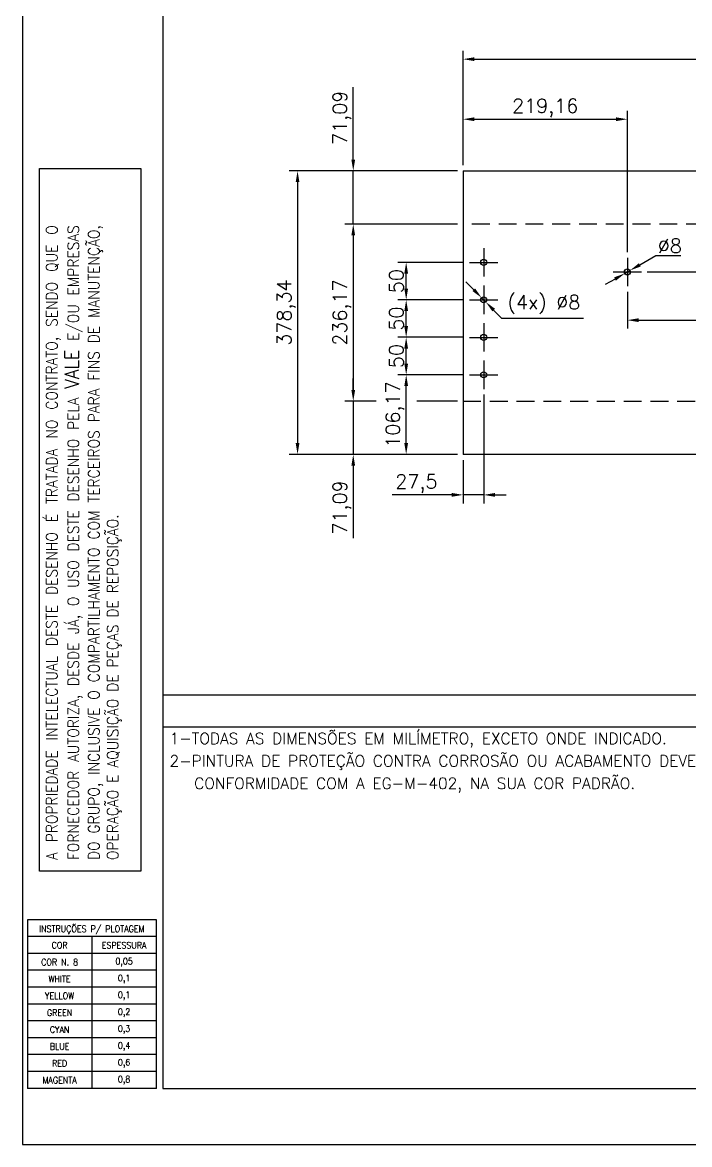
# Model space of a CAD drawing. Header units: metres. Extents: x 0 to 6307, y 0 to 4455.
# Drawn here: x 0 to 890, y 0 to 1497 of the extents above; entities that cross this region are included whole.
import ezdxf
from ezdxf.enums import TextEntityAlignment as Align

# ---------------------------------------------------------------- set-up
doc = ezdxf.new("R2010")
doc.units = ezdxf.units.M
doc.header["$LTSCALE"] = 7.5
doc.linetypes.add('CENTER2', pattern=[28.575, 19.05, -3.175, 3.175, -3.175])
doc.linetypes.add('HIDDEN2', pattern=[4.7625, 3.175, -1.5875])
for name, color, linetype in [('FRL4', 4, 'Continuous'), ('FRL5', 5, 'Continuous'), ('FRL6', 6, 'Continuous'), ('FRL7', 7, 'Continuous'), ('FRR120', 5, 'Continuous'), ('FRR140', 5, 'Continuous'), ('FRR175', 1, 'Continuous'), ('FRR80', 3, 'Continuous'), ('SC1', 7, 'CENTER2'), ('SDM', 7, 'Continuous'), ('SL4', 4, 'Continuous'), ('SR80', 3, 'Continuous'), ('ST1', 7, 'HIDDEN2')]:
    doc.layers.add(name, color=color, linetype=linetype)
doc.styles.add('R120', font='simplex.shx', dxfattribs={"height": 3})
doc.styles.add('R140', font='simplex.shx', dxfattribs={"height": 3.5})
doc.styles.add('R80', font='simplex.shx', dxfattribs={"height": 2})
doc.styles.add('ROMANS', font='ROMANS.SHX')
doc.dimstyles.new('7.5___1-7.5', dxfattribs={"dimscale": 7.5, "dimtxt": 2.5, "dimasz": 2, "dimexe": 1.5, "dimexo": 1, "dimgap": 0.5, "dimtad": 1, "dimzin": 12, "dimtxsty": 'ROMANS', "dimcen": 0, "dimclrd": 256, "dimclre": 256, "dimclrt": 3, "dimazin": 3, "dimtfac": 1, "dimtmove": 0, "dimatfit": 0, "dimfxl": 1, "dimlwd": -1, "dimlwe": -1, "dimarcsym": 0})
doc.dimstyles.new('7.5___1-7.5$3', dxfattribs={"dimscale": 7.5, "dimtxt": 2.5, "dimasz": 2, "dimexe": 1.5, "dimexo": 1, "dimgap": 0.5, "dimtad": 1, "dimtoh": 1, "dimzin": 12, "dimtxsty": 'ROMANS', "dimcen": 0, "dimclrd": 256, "dimclre": 256, "dimclrt": 3, "dimazin": 3, "dimtfac": 1, "dimtmove": 0, "dimatfit": 0, "dimfxl": 1, "dimlwd": -1, "dimlwe": -1, "dimarcsym": 0})

# ---------------------------------------------------------------- blocks, each defined once
blk = doc.blocks.new('A1')
blk.add_lwpolyline([(3.06, 173.62), (21.06, 173.62), (21.06, 48.62), (3.06, 48.62)], close=True)
at = {"layer": 'FRL4', "linetype": 'Continuous'}
blk.add_line((25, 74.3), (471, 74.3), dxfattribs=at)
at = {"layer": 'FRL5'}
blk.add_line((25, 80), (831, 80), dxfattribs=at)
at = {"layer": 'FRL6', "linetype": 'Continuous'}
for p, q in [((25, 584), (25, 10)), ((25, 10), (831, 10))]:
    blk.add_line(p, q, dxfattribs=at)
at = {"layer": 'FRL7', "linetype": 'Continuous'}
for p, q in [((0, 594), (0, 0)), ((0, 0), (841, 0))]:
    blk.add_line(p, q, dxfattribs=at)
at = {"layer": 'FRL7'}
for p, q in [((23.82, 40), (0.87, 40)), ((23.82, 37), (0.87, 37)), ((12.34, 37), (12.34, 10)), ((23.82, 34), (0.87, 34)), ((23.82, 31), (0.87, 31)), ((23.82, 28), (0.87, 28)), ((23.82, 25), (0.87, 25)), ((23.82, 22), (0.87, 22)), ((23.82, 19), (0.87, 19)), ((23.82, 16), (0.87, 16)), ((23.82, 13), (0.87, 13)), ((23.82, 10), (0.87, 10))]:
    blk.add_line(p, q, dxfattribs=at)
for points in [[(0.87, 40), (0.87, 10)], [(23.82, 10), (23.82, 40)]]:
    blk.add_lwpolyline(points, dxfattribs=at)
at = {"layer": 'FRL7', "style": 'ROMANS', "width": 0.9}
for s, height, p in [('INSTRUÇÕES P/ PLOTAGEM', 1.1474, (12.34, 38.33)), ('COR', 1.147, (6.61, 35.45)), ('ESPESSURA', 1.147, (18.08, 35.45)), ('COR N. 8', 1.147, (6.61, 32.45)), ('0,05', 1.147, (18.08, 32.45)), ('WHITE', 1.147, (6.61, 29.45)), ('0,1', 1.147, (18.08, 29.45)), ('YELLOW', 1.147, (6.61, 26.45)), ('0,1', 1.147, (18.08, 26.45)), ('GREEN', 1.147, (6.61, 23.45)), ('0,2', 1.147, (18.08, 23.45)), ('CYAN', 1.147, (6.61, 20.45)), ('0,3', 1.147, (18.08, 20.45)), ('BLUE', 1.147, (6.61, 17.45)), ('0,4', 1.147, (18.08, 17.45)), ('RED', 1.147, (6.61, 14.45)), ('0,6', 1.147, (18.08, 14.45)), ('MAGENTA', 1.147, (6.61, 11.45)), ('0,8', 1.147, (18.08, 11.45))]:
    blk.add_text(s, height=height, dxfattribs=at).set_placement(p, align=Align.MIDDLE)
at = {"layer": 'FRR120', "style": 'R120'}
for tag, p in [('FASE_DO_PROJETO', (659, 46.29)), ('ÁREA_E/OU_SUBÁREA', (659, 40.79)), ('TÍTULO_DO_DESENHO', (659, 35.29)), ('SUBTÍTULO_1_DO_DESENHO', (659, 29.79)), ('SUBTÍTULO_2_DO_DESENHO', (659, 24.29))]:
    blk.add_attdef(tag, p, '', height=3, dxfattribs=at)
at = {"layer": 'FRR140', "style": 'R140', "width": 0.91}
for tag, p in [('ESCALA', (671, 14.35)), ('REVISÃO', (823.5, 14.68))]:
    blk.add_attdef(tag, text='', height=3.5, dxfattribs=at).set_placement(p, align=Align.MIDDLE)
for tag, p in [('NÚMERO_DA_CONTRATADA', (687.72, 12.6)), ('NUMERO_VALE', (752.89, 12.6))]:
    blk.add_attdef(tag, p, '', height=3.5, dxfattribs=at)
at = {"layer": 'FRR175', "style": 'R120'}
for tag, p in [('CLASSIFICAÇÃO', (811.83, 67.73)), ('PROJETO', (716.31, 53.59)), ('N_PROJ_SE', (793.5, 53.59)), ('N_CONTRATO', (796.97, 47.3))]:
    blk.add_attdef(tag, text='', height=3, dxfattribs=at).set_placement(p, align=Align.MIDDLE_CENTER)
at = {"layer": 'FRR80', "insert": (4.21, 50.61), "char_height": 2, "width": 122.3537, "attachment_point": 1, "rotation": 90, "style": 'R80'}
blk.add_mtext('\\pxqj;{\\W0.9;A PROPRIEDADE INTELECTUAL DESTE DESENHO É TRATADA NO CONTRATO, SENDO QUE O FORNECEDOR AUTORIZA, DESDE JÁ, O USO DESTE DESENHO PELA \\H1.25x;\\C4;VALE\\H0.8x;\\C256; E/OU EMPRESAS DO GRUPO, INCLUSIVE O COMPARTILHAMENTO COM TERCEIROS PARA FINS DE MANUTENÇÃO, OPERAÇÃO E AQUISIÇÃO DE PEÇAS DE REPOSIÇÃO.}', dxfattribs=at)
at = {"layer": 'FRR80', "style": 'R80'}
for tag, p in [('8A_REV', (476, 77.07)), ('EMIS.', (486, 77.07)), ('PROJ.', (585, 77.07)), ('DES.', (597, 77.07)), ('VER.', (609, 77.07)), ('APR.', (621, 77.07)), ('AUT.', (633.01, 77.07)), ('7A_REV', (476, 71.37)), ('EMIS.', (486, 71.37)), ('PROJ.', (585, 71.37)), ('DES.', (597, 71.37)), ('VER.', (609, 71.37)), ('APR.', (621, 71.37)), ('AUT.', (633.01, 71.37)), ('6A_REV', (476, 65.67)), ('EMIS.', (486, 65.67)), ('PROJ.', (585, 65.67)), ('DES.', (597, 65.67)), ('VER.', (609, 65.67)), ('APR.', (621, 65.67)), ('AUT.', (633.01, 65.67)), ('5A_REV', (476, 59.97)), ('EMIS.', (486, 59.97)), ('PROJ.', (585, 59.97)), ('DES.', (597, 59.97)), ('VER.', (609, 59.97)), ('APR.', (621, 59.97)), ('AUT.', (633.01, 59.97)), ('4A_REV', (476, 54.27)), ('EMIS.', (486, 54.27)), ('PROJ.', (585, 54.27)), ('DES.', (597, 54.27)), ('VER.', (609, 54.27)), ('APR.', (621, 54.27)), ('AUT.', (633.01, 54.27)), ('3A_REV', (476, 48.57)), ('EMIS.', (486, 48.57)), ('PROJ.', (585, 48.57)), ('DES.', (597, 48.57)), ('VER.', (609, 48.57)), ('APR.', (621, 48.57)), ('AUT.', (633.01, 48.57)), ('2A_REV', (476, 42.87)), ('EMIS.', (486, 42.87)), ('PROJ.', (585, 42.87)), ('DES.', (597, 42.87)), ('VER.', (609, 42.87)), ('APR.', (621, 42.87)), ('AUT.', (633.01, 42.87)), ('1a_REV', (476, 37.17)), ('EMIS.', (486, 37.17)), ('PROJ.', (585, 37.17)), ('DES.', (597, 37.17)), ('VER.', (609, 37.17)), ('APR.', (621, 37.17)), ('AUT.', (633.01, 37.17))]:
    blk.add_attdef(tag, text='', height=2, dxfattribs=at).set_placement(p, align=Align.MIDDLE)
for p in [(492.61, 76.08), (492.61, 70.38), (492.61, 64.68), (492.61, 58.98), (492.61, 53.28), (492.61, 47.58), (492.61, 41.88), (492.61, 36.18)]:
    blk.add_attdef('DESCRIÇÃO_DA_REVISÃO', p, '', height=2, dxfattribs=at)
at = {"layer": 'FRR80', "style": 'R80', "width": 0.85}
for p in [(648, 77.07), (648, 71.37), (648, 65.67), (648, 59.97), (648, 54.27), (648, 48.57), (648, 42.87), (648, 37.17)]:
    blk.add_attdef('DATA', text='', height=2, dxfattribs=at).set_placement(p, align=Align.MIDDLE)
blk = doc.blocks.new('*D92')
at = {"layer": 'Defpoints', "color": 0, "transparency": 16777216}
for p in [(615.3, 1008), (587.8, 920.8), (587.8, 866.8)]:
    blk.add_point(p, dxfattribs=at)
at = {"layer": 'SDM', "transparency": 16777216}
for p, q in [((615.3, 1000.5), (615.3, 855.5)), ((587.8, 913.3), (587.8, 855.5)), ((572.8, 866.8), (493.2, 866.8)), ((615.3, 866.8), (587.8, 866.8)), ((630.3, 866.8), (645.3, 866.8))]:
    blk.add_line(p, q, dxfattribs=at)
for points in [[(572.8, 869.3), (572.8, 864.3), (587.8, 866.8)], [(630.3, 869.3), (630.3, 864.3), (615.3, 866.8)]]:
    blk.add_solid(points, dxfattribs=at)
at = {"layer": 'SDM', "color": 3, "transparency": 16777216, "insert": (525.5, 881.7), "char_height": 18.75, "attachment_point": 5, "style": 'ROMANS'}
blk.add_mtext('27,5', dxfattribs=at)
blk = doc.blocks.new('*D93')
at = {"layer": 'Defpoints', "color": 0, "transparency": 16777216}
for p in [(511.9, 1027), (596.3, 1027), (587.8, 920.8)]:
    blk.add_point(p, dxfattribs=at)
at = {"layer": 'SDM', "transparency": 16777216}
for p, q in [((588.8, 1027), (500.7, 1027)), ((511.9, 935.8), (511.9, 1012)), ((580.3, 920.8), (500.7, 920.8))]:
    blk.add_line(p, q, dxfattribs=at)
for points in [[(509.4, 1012), (514.4, 1012), (511.9, 1027)], [(509.4, 935.8), (514.4, 935.8), (511.9, 920.8)]]:
    blk.add_solid(points, dxfattribs=at)
at = {"layer": 'SDM', "color": 3, "transparency": 16777216, "insert": (497, 973.9), "char_height": 18.75, "attachment_point": 5, "rotation": 90, "style": 'ROMANS'}
blk.add_mtext('106,17', dxfattribs=at)
blk = doc.blocks.new('*D94')
at = {"layer": 'Defpoints', "color": 0, "transparency": 16777216}
for p in [(511.9, 1077), (596.3, 1077), (596.3, 1027)]:
    blk.add_point(p, dxfattribs=at)
at = {"layer": 'SDM', "transparency": 16777216}
for p, q in [((588.8, 1077), (500.7, 1077)), ((511.9, 1042), (511.9, 1062)), ((588.8, 1027), (500.7, 1027))]:
    blk.add_line(p, q, dxfattribs=at)
for points in [[(509.4, 1062), (514.4, 1062), (511.9, 1077)], [(509.4, 1042), (514.4, 1042), (511.9, 1027)]]:
    blk.add_solid(points, dxfattribs=at)
at = {"layer": 'SDM', "color": 3, "transparency": 16777216, "insert": (498.8, 1052), "char_height": 18.75, "attachment_point": 5, "rotation": 90, "style": 'ROMANS'}
blk.add_mtext('50', dxfattribs=at)
blk = doc.blocks.new('*D95')
at = {"layer": 'Defpoints', "color": 0, "transparency": 16777216}
for p in [(511.9, 1127), (596.3, 1127), (596.3, 1077)]:
    blk.add_point(p, dxfattribs=at)
at = {"layer": 'SDM', "transparency": 16777216}
for p, q in [((588.8, 1127), (500.7, 1127)), ((511.9, 1092), (511.9, 1112)), ((588.8, 1077), (500.7, 1077))]:
    blk.add_line(p, q, dxfattribs=at)
for points in [[(509.4, 1112), (514.4, 1112), (511.9, 1127)], [(509.4, 1092), (514.4, 1092), (511.9, 1077)]]:
    blk.add_solid(points, dxfattribs=at)
at = {"layer": 'SDM', "color": 3, "transparency": 16777216, "insert": (498.8, 1102), "char_height": 18.75, "attachment_point": 5, "rotation": 90, "style": 'ROMANS'}
blk.add_mtext('50', dxfattribs=at)
blk = doc.blocks.new('*D96')
at = {"layer": 'Defpoints', "color": 0, "transparency": 16777216}
for p in [(511.9, 1177), (596.3, 1177), (596.3, 1127)]:
    blk.add_point(p, dxfattribs=at)
at = {"layer": 'SDM', "transparency": 16777216}
for p, q in [((588.8, 1177), (500.7, 1177)), ((511.9, 1142), (511.9, 1162)), ((588.8, 1127), (500.7, 1127))]:
    blk.add_line(p, q, dxfattribs=at)
for points in [[(509.4, 1162), (514.4, 1162), (511.9, 1177)], [(509.4, 1142), (514.4, 1142), (511.9, 1127)]]:
    blk.add_solid(points, dxfattribs=at)
at = {"layer": 'SDM', "color": 3, "transparency": 16777216, "insert": (498.8, 1152), "char_height": 18.75, "attachment_point": 5, "rotation": 90, "style": 'ROMANS'}
blk.add_mtext('50', dxfattribs=at)
blk = doc.blocks.new('*D97')
at = {"layer": 'Defpoints', "color": 0, "transparency": 16777216}
for p in [(612.5, 1129.8), (618.1, 1124.1)]:
    blk.add_point(p, dxfattribs=at)
at = {"layer": 'SDM', "transparency": 16777216}
for p, q in [((602, 1140.5), (591.5, 1151.2)), ((612.5, 1129.8), (618.1, 1124.1)), ((628.6, 1113.4), (639.1, 1102.7)), ((639.1, 1102.7), (748.3, 1102.7))]:
    blk.add_line(p, q, dxfattribs=at)
for points in [[(603.8, 1142.3), (600.2, 1138.8), (612.5, 1129.8)], [(630.4, 1115.1), (626.9, 1111.6), (618.1, 1124.1)]]:
    blk.add_solid(points, dxfattribs=at)
at = {"layer": 'SDM', "color": 3, "transparency": 16777216, "insert": (695.6, 1120.7), "char_height": 18.75, "attachment_point": 5, "style": 'ROMANS'}
blk.add_mtext('(4x) ∅8', dxfattribs=at)
blk = doc.blocks.new('*D109')
at = {"layer": 'Defpoints', "color": 0, "transparency": 16777216}
for p in [(807, 1368), (587.8, 1299.1), (807, 1183.2)]:
    blk.add_point(p, dxfattribs=at)
at = {"layer": 'SDM', "transparency": 16777216}
for p, q in [((587.8, 1306.6), (587.8, 1379.3)), ((807, 1190.7), (807, 1379.3)), ((602.8, 1368), (792, 1368))]:
    blk.add_line(p, q, dxfattribs=at)
for points in [[(602.8, 1370.5), (602.8, 1365.5), (587.8, 1368)], [(792, 1370.5), (792, 1365.5), (807, 1368)]]:
    blk.add_solid(points, dxfattribs=at)
at = {"layer": 'SDM', "color": 3, "transparency": 16777216, "insert": (697.4, 1382.9), "char_height": 18.75, "attachment_point": 5, "style": 'ROMANS'}
blk.add_mtext('219,16', dxfattribs=at)
blk = doc.blocks.new('*D110')
at = {"layer": 'Defpoints', "color": 0, "transparency": 16777216}
for p in [(807, 1145.2), (1087.8, 1099.9), (1087.8, 1061.4)]:
    blk.add_point(p, dxfattribs=at)
at = {"layer": 'SDM', "transparency": 16777216}
for p, q in [((807, 1137.7), (807, 1088.6)), ((1087.8, 1068.9), (1087.8, 1111.1)), ((822, 1099.9), (1072.8, 1099.9))]:
    blk.add_line(p, q, dxfattribs=at)
for points in [[(822, 1102.4), (822, 1097.4), (807, 1099.9)], [(1072.8, 1102.4), (1072.8, 1097.4), (1087.8, 1099.9)]]:
    blk.add_solid(points, dxfattribs=at)
at = {"layer": 'SDM', "color": 3, "transparency": 16777216, "insert": (947.4, 1114.8), "char_height": 18.75, "attachment_point": 5, "style": 'ROMANS'}
blk.add_mtext('280,84', dxfattribs=at)
blk = doc.blocks.new('*D117')
at = {"layer": 'Defpoints', "color": 0, "transparency": 16777216}
for p in [(803.5, 1162.2), (810.5, 1166.2)]:
    blk.add_point(p, dxfattribs=at)
at = {"layer": 'SDM', "transparency": 16777216}
for p, q in [((823.5, 1173.6), (845.1, 1186)), ((845.1, 1186), (878.3, 1186)), ((790.5, 1154.8), (777.5, 1147.4)), ((803.5, 1162.2), (810.5, 1166.2))]:
    blk.add_line(p, q, dxfattribs=at)
for points in [[(822.3, 1175.8), (824.7, 1171.5), (810.5, 1166.2)], [(789.3, 1157), (791.7, 1152.6), (803.5, 1162.2)]]:
    blk.add_solid(points, dxfattribs=at)
at = {"layer": 'SDM', "color": 3, "transparency": 16777216, "insert": (863.6, 1199.1), "char_height": 18.75, "attachment_point": 5, "style": 'ROMANS'}
blk.add_mtext('∅8', dxfattribs=at)
blk = doc.blocks.new('*D118')
at = {"layer": 'Defpoints', "color": 0, "transparency": 16777216}
for p in [(826, 1164.2), (1106.8, 1042.4), (1175.8, 1042.4)]:
    blk.add_point(p, dxfattribs=at)
at = {"layer": 'SDM', "transparency": 16777216}
for p, q in [((833.5, 1164.2), (1187.1, 1164.2)), ((1175.8, 1149.2), (1175.8, 1057.4)), ((1114.3, 1042.4), (1187.1, 1042.4))]:
    blk.add_line(p, q, dxfattribs=at)
for points in [[(1173.3, 1149.2), (1178.3, 1149.2), (1175.8, 1164.2)], [(1173.3, 1057.4), (1178.3, 1057.4), (1175.8, 1042.4)]]:
    blk.add_solid(points, dxfattribs=at)
at = {"layer": 'SDM', "color": 3, "transparency": 16777216, "insert": (1160.9, 1103.3), "char_height": 18.75, "attachment_point": 5, "rotation": 90, "style": 'ROMANS'}
blk.add_mtext('121,83', dxfattribs=at)
blk = doc.blocks.new('*D120')
at = {"layer": 'Defpoints', "color": 0, "transparency": 16777216}
for p in [(441.3, 1299.1), (587.8, 1299.1), (587.8, 1228)]:
    blk.add_point(p, dxfattribs=at)
at = {"layer": 'SDM', "transparency": 16777216}
for p, q in [((441.3, 1314.1), (441.3, 1410.7)), ((580.3, 1299.1), (430, 1299.1)), ((441.3, 1228), (441.3, 1299.1)), ((580.3, 1228), (430, 1228)), ((441.3, 1213), (441.3, 1198))]:
    blk.add_line(p, q, dxfattribs=at)
for points in [[(438.8, 1314.1), (443.8, 1314.1), (441.3, 1299.1)], [(438.8, 1213), (443.8, 1213), (441.3, 1228)]]:
    blk.add_solid(points, dxfattribs=at)
at = {"layer": 'SDM', "color": 3, "transparency": 16777216, "insert": (426.3, 1369.9), "char_height": 18.75, "attachment_point": 5, "rotation": 90, "style": 'ROMANS'}
blk.add_mtext('71,09', dxfattribs=at)
blk = doc.blocks.new('*D121')
at = {"layer": 'Defpoints', "color": 0, "transparency": 16777216}
for p in [(587.8, 1228), (441.3, 991.9), (587.8, 991.9)]:
    blk.add_point(p, dxfattribs=at)
at = {"layer": 'SDM', "transparency": 16777216}
for p, q in [((580.3, 1228), (430, 1228)), ((441.3, 1213), (441.3, 1006.9)), ((471.8, 991.9), (430, 991.9)), ((580.3, 991.9), (526, 991.9))]:
    blk.add_line(p, q, dxfattribs=at)
for points in [[(438.8, 1213), (443.8, 1213), (441.3, 1228)], [(438.8, 1006.9), (443.8, 1006.9), (441.3, 991.9)]]:
    blk.add_solid(points, dxfattribs=at)
at = {"layer": 'SDM', "color": 3, "transparency": 16777216, "insert": (426.3, 1110), "char_height": 18.75, "attachment_point": 5, "rotation": 90, "style": 'ROMANS'}
blk.add_mtext('236,17', dxfattribs=at)
blk = doc.blocks.new('*D122')
at = {"layer": 'Defpoints', "color": 0, "transparency": 16777216}
for p in [(587.8, 991.9), (441.3, 920.8), (587.8, 920.8)]:
    blk.add_point(p, dxfattribs=at)
at = {"layer": 'SDM', "transparency": 16777216}
for p, q in [((441.3, 1006.9), (441.3, 1021.9)), ((471.8, 991.9), (430, 991.9)), ((441.3, 991.9), (441.3, 920.8)), ((580.3, 991.9), (526, 991.9)), ((580.3, 920.8), (430, 920.8)), ((441.3, 905.8), (441.3, 809.2))]:
    blk.add_line(p, q, dxfattribs=at)
for points in [[(438.8, 1006.9), (443.8, 1006.9), (441.3, 991.9)], [(438.8, 905.8), (443.8, 905.8), (441.3, 920.8)]]:
    blk.add_solid(points, dxfattribs=at)
at = {"layer": 'SDM', "color": 3, "transparency": 16777216, "insert": (426.3, 850), "char_height": 18.75, "attachment_point": 5, "rotation": 90, "style": 'ROMANS'}
blk.add_mtext('71,09', dxfattribs=at)
blk = doc.blocks.new('*D123')
at = {"layer": 'Defpoints', "color": 0, "transparency": 16777216}
for p in [(587.8, 1299.1), (367, 920.8), (587.8, 920.8)]:
    blk.add_point(p, dxfattribs=at)
at = {"layer": 'SDM', "transparency": 16777216}
for p, q in [((580.3, 1299.1), (355.7, 1299.1)), ((367, 1284.1), (367, 935.8)), ((580.3, 920.8), (355.7, 920.8))]:
    blk.add_line(p, q, dxfattribs=at)
for points in [[(364.5, 1284.1), (369.5, 1284.1), (367, 1299.1)], [(364.5, 935.8), (369.5, 935.8), (367, 920.8)]]:
    blk.add_solid(points, dxfattribs=at)
at = {"layer": 'SDM', "color": 3, "transparency": 16777216, "insert": (352, 1110), "char_height": 18.75, "attachment_point": 5, "rotation": 90, "style": 'ROMANS'}
blk.add_mtext('378,34', dxfattribs=at)
blk = doc.blocks.new('*D124')
at = {"layer": 'Defpoints', "color": 0, "transparency": 16777216}
for p in [(1587.8, 1448.1), (587.8, 1299.1), (1587.8, 1299.1)]:
    blk.add_point(p, dxfattribs=at)
at = {"layer": 'SDM', "transparency": 16777216}
for p, q in [((587.8, 1306.6), (587.8, 1459.4)), ((1587.8, 1306.6), (1587.8, 1459.4)), ((602.8, 1448.1), (1572.8, 1448.1))]:
    blk.add_line(p, q, dxfattribs=at)
for points in [[(602.8, 1450.6), (602.8, 1445.6), (587.8, 1448.1)], [(1572.8, 1450.6), (1572.8, 1445.6), (1587.8, 1448.1)]]:
    blk.add_solid(points, dxfattribs=at)
at = {"layer": 'SDM', "color": 3, "transparency": 16777216, "insert": (1087.8, 1461.2), "char_height": 18.75, "attachment_point": 5, "style": 'ROMANS'}
blk.add_mtext('1000', dxfattribs=at)

msp = doc.modelspace()

# ---------------------------------------------------------------- linework, layer by layer
at = {"layer": 'SC1'}
for p, q in [((615.338, 1195.958), (615.338, 1157.958)), ((806.998, 1183.228), (806.998, 1145.228)), ((596.338, 1176.958), (634.338, 1176.958)), ((787.998, 1164.228), (825.998, 1164.228)), ((615.338, 1145.958), (615.338, 1107.958)), ((596.338, 1126.958), (634.338, 1126.958)), ((615.338, 1095.958), (615.338, 1057.958)), ((596.338, 1076.958), (634.338, 1076.958)), ((615.338, 1045.958), (615.338, 1007.958)), ((596.338, 1026.958), (634.338, 1026.958))]:
    msp.add_line(p, q, dxfattribs=at)
at = {"layer": 'SL4'}
for p, q in [((587.838, 1299.129), (1587.838, 1299.129)), ((587.838, 1299.129), (587.838, 920.786)), ((1587.838, 920.786), (587.838, 920.786))]:
    msp.add_line(p, q, dxfattribs=at)
for centre in [(615.338, 1176.958), (806.998, 1164.228), (615.338, 1126.958), (615.338, 1076.958), (615.338, 1026.958)]:
    msp.add_circle(centre, 4, dxfattribs=at)
at = {"layer": 'ST1'}
for p, q in [((1587.838, 1228.043), (587.838, 1228.043)), ((587.838, 991.872), (1587.838, 991.872))]:
    msp.add_line(p, q, dxfattribs=at)

# ---------------------------------------------------------------- block references
at = {"xscale": 7.499999999999915, "yscale": 7.499999999999915, "zscale": 7.499999999999915}
msp.add_blockref('A1', (0, 0), dxfattribs=at)

# ---------------------------------------------------------------- texts
at = {"layer": 'SR80', "style": 'R80'}
for s, p in [('1-TODAS AS DIMENSÕES EM MILÍMETRO, EXCETO ONDE INDICADO.', (196.146, 534.28)), ('2-PINTURA DE PROTEÇÃO CONTRA CORROSÃO OU ACABAMENTO DEVERÁ ESTAR EM', (196.146, 504.339)), ('CONFORMIDADE COM A EG-M-402, NA SUA COR PADRÃO.', (229.059, 474.398))]:
    msp.add_text(s, height=15, dxfattribs=at).set_placement(p)

# ---------------------------------------------------------------- dimensions: what is measured, and where the dimension line sits
at = {"layer": 'SDM'}
for base, p1, p2, picture, middle in [((1587.838, 1448.119), (587.838, 1299.129), (1587.838, 1299.129), '*D124', (1087.838, 1461.244)), ((806.998, 1368.034), (587.838, 1299.129), (806.998, 1183.228), '*D109', (697.418, 1382.945)), ((1087.838, 1099.899), (806.998, 1145.228), (1087.838, 1061.398), '*D110', (947.418, 1114.809))]:
    dim = msp.add_linear_dim(base=base, p1=p1, p2=p2, dimstyle='7.5___1-7.5', dxfattribs=at)
    dim.commit()
    dim.dimension.update_dxf_attribs({"geometry": picture, "text_midpoint": middle})
for base, p1, p2, angle, picture, middle in [((441.258, 1299.129), (587.838, 1228.043), (587.838, 1299.129), 90, '*D120', (426.348, 1369.933)), ((366.96, 920.786), (587.838, 1299.129), (587.838, 920.786), 90, '*D123', (352.049, 1109.958)), ((441.258, 991.872), (587.838, 1228.043), (587.838, 991.872), 90, '*D121', (426.348, 1109.958)), ((1175.824, 1042.398), (825.998, 1164.228), (1106.838, 1042.398), 90, '*D118', (1160.914, 1103.313)), ((441.258, 920.786), (587.838, 991.872), (587.838, 920.786), 270, '*D122', (426.348, 849.983)), ((511.925, 1026.958), (587.838, 920.786), (596.338, 1026.958), 90, '*D93', (497.014, 973.872)), ((587.838, 866.797), (615.338, 1007.958), (587.838, 920.786), 180, '*D92', (525.517, 881.707))]:
    dim = msp.add_linear_dim(base=base, p1=p1, p2=p2, angle=angle, dimstyle='7.5___1-7.5', dxfattribs=at)
    dim.commit()
    dim.dimension.update_dxf_attribs({"geometry": picture, "text_midpoint": middle})
dim = msp.add_diameter_dim_2p(p1=(803.523, 1162.247), p2=(810.473, 1166.209), dimstyle='7.5___1-7.5$3', dxfattribs=at)
dim.commit()
dim.dimension.update_dxf_attribs({"geometry": '*D117', "text_midpoint": (863.615, 1185.966), "dimtype": 163})
for base, p1, p2, picture, middle in [((511.925, 1176.958), (596.338, 1126.958), (596.338, 1176.958), '*D96', (498.8, 1151.958)), ((511.925, 1126.958), (596.338, 1076.958), (596.338, 1126.958), '*D95', (498.8, 1101.958)), ((511.925, 1076.958), (596.338, 1026.958), (596.338, 1076.958), '*D94', (498.8, 1051.958))]:
    dim = msp.add_linear_dim(base=base, p1=p1, p2=p2, angle=90, dimstyle='7.5___1-7.5', override={"dimtmove": 1}, dxfattribs=at)
    dim.commit()
    dim.dimension.update_dxf_attribs({"geometry": picture, "text_midpoint": middle})
dim = msp.add_diameter_dim_2p(p1=(612.537, 1129.813), p2=(618.14, 1124.103), text='(4x) <>', dimstyle='7.5___1-7.5$3', dxfattribs=at)
dim.commit()
dim.dimension.update_dxf_attribs({"geometry": '*D97', "text_midpoint": (695.578, 1120.724)})

doc.saveas('drawing.dxf')
